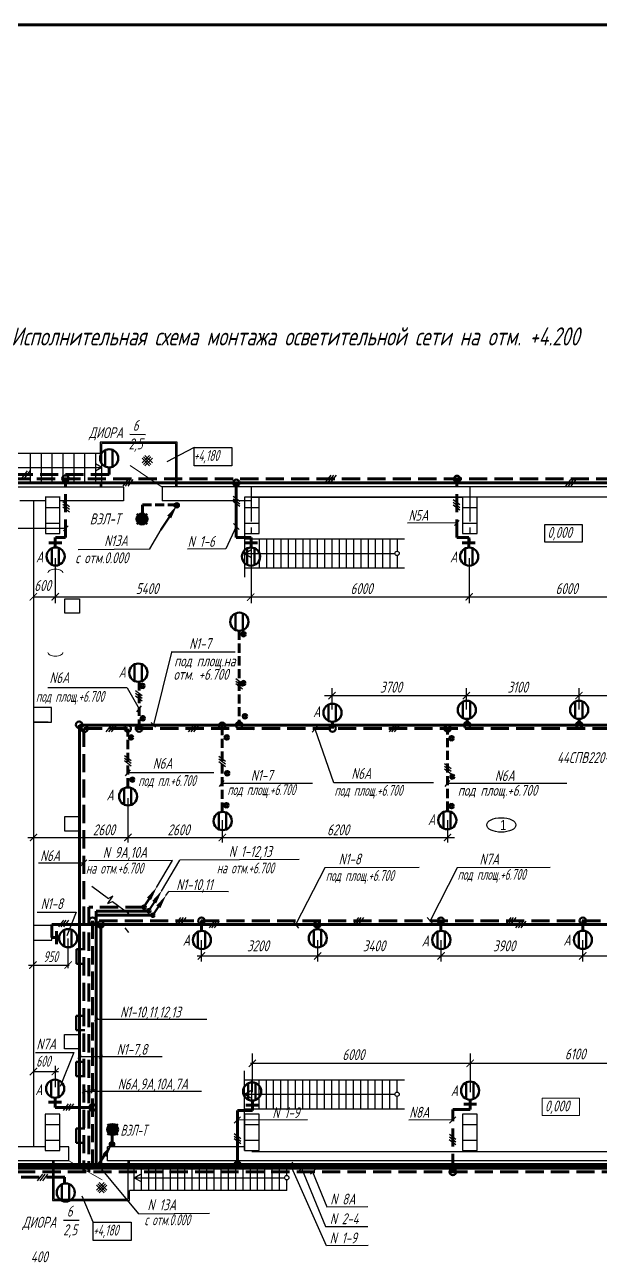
# Model space of a CAD drawing. Header units: inches. Extents: x -2146 to 222, y -883 to 3331.
# Drawn here: x -1332.8 to -1174.4, y 2318.8 to 2659.8 of the extents above; entities that cross this region are included whole.
import ezdxf
from ezdxf.enums import TextEntityAlignment as Align

# ---------------------------------------------------------------- set-up
doc = ezdxf.new("R2010")
doc.units = ezdxf.units.IN
doc.header["$MEASUREMENT"] = 0
for name, pattern in [('AUSGEZOGEN', [0]), ('CENTER2', [28.575, 19.05, -3.175, 3.175, -3.175]), ('DURCHG', [0]), ('gost5', [7, 5, -2, 0]), ('K5LT32768', [0]), ('K5LT_BASIC', [0])]:
    doc.linetypes.add(name, pattern=pattern)
for name, color, linetype in [('1', 7, 'AUSGEZOGEN'), ('osnovnoy shtamp', 7, 'Continuous'), ('АР', 7, 'Continuous'), ('блок', 7, 'Continuous'), ('НОВЫЙ', 7, 'Continuous'), ('орудован', 7, 'Continuous'), ('текст', 7, 'Continuous')]:
    doc.layers.add(name, color=color, linetype=linetype)
for name, color, linetype, lineweight in [('кабель', 1, 'Continuous', 60), ('КаБель силовой (Вновь)', 1, 'Continuous', 60), ('лампа', 6, 'Continuous', 50), ('основной', 7, 'Continuous', 30), ('размеры', 82, 'Continuous', 25), ('стена', 7, 'Continuous', 18), ('строит', 7, 'Continuous', 30), ('Строительный', 7, 'Continuous', 25), ('уровни', 5, 'Continuous', 25), ('Эл. аппараты (Вновь)', 93, 'Continuous', 50)]:
    doc.layers.add(name, color=color, linetype=linetype, lineweight=lineweight)
doc.styles.add('ROMANS', font='russ.shx', dxfattribs={"width": 0.8, "height": 2.8})
doc.styles.add('Simplex', font='simplex.shx', dxfattribs={"width": 0.7, "oblique": 15})
doc.linetypes.add('ограждение1', pattern='A,6.35,-2.54,[133,ltypeshp.shx,S=2.54,R=0,X=-2.54,Y=0],-2.54,25.4', length=36.83)

# ---------------------------------------------------------------- blocks, each defined once
blk = doc.blocks.new('A$C33DA0663')
at = {"color": 5}
for p, q in [((-4.54, 1.45), (-2.77, 3.22)), ((-4.54, 1.45), (-3.19, 1.81)), ((-2.77, 3.22), (-4.12, 2.85))]:
    blk.add_line(p, q, dxfattribs=at)
at = {"layer": 'АР', "color": 5}
for p, q in [((-7.85, 7.06), (-4.12, 2.85)), ((-3.19, 1.81), (0.55, -2.39))]:
    blk.add_line(p, q, dxfattribs=at)
blk = doc.blocks.new('A$C111428AF')
at = {"lineweight": 50}
blk.add_hatch(color=24, dxfattribs=at).paths.add_polyline_path([(3, 1.5, 1), (0, 1.5, 1)])
at = {"color": 24, "lineweight": 50}
for p, q in [((0.07, 2.93), (0.44, 2.56)), ((0.44, 0.44), (0.07, 0.07)), ((2.93, 2.93), (2.56, 2.56)), ((2.56, 0.44), (2.93, 0.07))]:
    blk.add_line(p, q, dxfattribs=at)
blk.add_circle((1.5, 1.5), 1.5, dxfattribs=at)

msp = doc.modelspace()

# ---------------------------------------------------------------- hatches: boundary and pattern name
h = msp.add_hatch(color=24)
edge = h.paths.add_edge_path()
edge.add_arc((-1291, 2527.33), 0.718, 0, 360)
h = msp.add_hatch(color=24)
edge = h.paths.add_edge_path()
edge.add_arc((-1308.82, 2351.3), 0.718, 0, 360)
at = {"layer": 'кабель'}
for color, points in [(24, [(-1291.32, 2527.45, -1), (-1290.54, 2527.45, -1)]), (24, [(-1290.54, 2527.45, -1), (-1291.32, 2527.45, -1)]), (6, [(-1300.37, 2416.68, 1), (-1299.59, 2416.68, 1)]), (6, [(-1299.59, 2416.68, 1), (-1300.37, 2416.68, 1)]), (6, [(-1299.08, 2415.64, 1), (-1298.3, 2415.64, 1)]), (6, [(-1298.3, 2415.64, 1), (-1299.08, 2415.64, 1)]), (6, [(-1297.91, 2414.41, 1), (-1297.13, 2414.41, 1)]), (6, [(-1297.13, 2414.41, 1), (-1297.91, 2414.41, 1)]), (24, [(-1309.14, 2351.43, -1), (-1308.36, 2351.43, -1)]), (24, [(-1308.36, 2351.43, -1), (-1309.14, 2351.43, -1)])]:
    msp.add_hatch(color=color, dxfattribs=at).paths.add_polyline_path(points)

# ---------------------------------------------------------------- linework, layer by layer
at = {"color": 0, "lineweight": 60}
msp.add_line((-1546.86, 2659.76), (-730.86, 2659.76), dxfattribs=at)
at = {"lineweight": 30}
for p, q in [((-1303.87, 2546.94), (-1299.55, 2546.91)), ((-1214.48, 2521.8), (-1213.21, 2523.19)), ((-1322.14, 2520.3), (-1320.87, 2521.69)), ((-1273.82, 2520.69), (-1275.37, 2522.39)), ((-1301.98, 2470.44), (-1300.68, 2472.1)), ((-1296.85, 2466.24), (-1297.99, 2467.52)), ((-1253.68, 2464.82), (-1252.09, 2466.65)), ((-1305.05, 2452.79), (-1303.75, 2454.45)), ((-1279.25, 2449.92), (-1277.96, 2451.58)), ((-1217.03, 2449.92), (-1215.74, 2451.58)), ((-1257.38, 2410.86), (-1259.01, 2412.99)), ((-1222.02, 2413.78), (-1220.42, 2411.97)), ((-1313.64, 2385.2), (-1312.7, 2386.19)), ((-1318.19, 2374.94), (-1317.26, 2375.94)), ((-1312.36, 2374.94), (-1311.43, 2375.94)), ((-1317.05, 2365.38), (-1316.12, 2366.38)), ((-1315.66, 2365.38), (-1314.72, 2366.38)), ((-1314.6, 2365.38), (-1313.66, 2366.38)), ((-1275.15, 2357.13), (-1273.43, 2358.9)), ((-1215.88, 2357.13), (-1214.15, 2358.9)), ((-1260.24, 2345.15), (-1258.99, 2346.43)), ((-1257.16, 2344.06), (-1255.91, 2345.34)), ((-1254.13, 2343.12), (-1252.88, 2344.41)), ((-1322.14, 2330.37), (-1317.83, 2330.4))]:
    msp.add_line(p, q, dxfattribs=at)
at = {"color": 6, "lineweight": 50}
for p, q in [((-1310.65, 2542.55), (-1310.66, 2538.05)), ((-1308.64, 2542.62), (-1308.64, 2537.99)), ((-1325.42, 2515.52), (-1325.42, 2511.02)), ((-1323.41, 2515.59), (-1323.41, 2510.95)), ((-1271.6, 2515.49), (-1271.6, 2510.98)), ((-1269.59, 2515.55), (-1269.59, 2510.92)), ((-1211.53, 2515.47), (-1211.53, 2510.97)), ((-1209.52, 2515.54), (-1209.52, 2510.9)), ((-1274.82, 2497.54), (-1274.82, 2493.04)), ((-1272.81, 2497.61), (-1272.81, 2492.97)), ((-1302.64, 2483.51), (-1302.64, 2479.01)), ((-1300.63, 2483.58), (-1300.63, 2478.94)), ((-1249.18, 2472.46), (-1249.18, 2467.96)), ((-1247.17, 2472.52), (-1247.17, 2467.89)), ((-1212.17, 2473.25), (-1212.18, 2468.75)), ((-1210.17, 2473.32), (-1210.17, 2468.68)), ((-1181.27, 2473.26), (-1181.27, 2468.76)), ((-1179.26, 2473.33), (-1179.26, 2468.69)), ((-1305.46, 2449.41), (-1305.46, 2444.91)), ((-1303.57, 2449.49), (-1303.57, 2444.86)), ((-1279.41, 2442.63), (-1279.41, 2438.12)), ((-1277.4, 2442.69), (-1277.4, 2438.06)), ((-1217.56, 2442.84), (-1217.57, 2438.33)), ((-1215.56, 2442.9), (-1215.56, 2438.27)), ((-1321.94, 2410.36), (-1321.95, 2405.86)), ((-1319.94, 2410.43), (-1319.94, 2405.79)), ((-1285.13, 2409.87), (-1285.13, 2405.36)), ((-1283.12, 2409.93), (-1283.12, 2405.3)), ((-1253.23, 2410.32), (-1253.23, 2405.82)), ((-1251.22, 2410.39), (-1251.22, 2405.75)), ((-1219.21, 2409.86), (-1219.21, 2405.36)), ((-1217.2, 2409.93), (-1217.2, 2405.29)), ((-1180.22, 2409.9), (-1180.22, 2405.4)), ((-1178.21, 2409.97), (-1178.21, 2405.33)), ((-1325.55, 2368.88), (-1325.55, 2364.38)), ((-1323.54, 2368.95), (-1323.54, 2364.31)), ((-1271.28, 2368.11), (-1271.29, 2363.61)), ((-1269.28, 2368.18), (-1269.28, 2363.54)), ((-1211.28, 2368.36), (-1211.29, 2363.85)), ((-1209.28, 2368.42), (-1209.28, 2363.79)), ((-1322.62, 2340.28), (-1322.62, 2335.78)), ((-1320.61, 2340.35), (-1320.61, 2335.71))]:
    msp.add_line(p, q, dxfattribs=at)
at = {"lineweight": 15, "ltscale": 100}
for p, q in [((-1298.45, 2541.12), (-1300.54, 2539.02)), ((-1298.45, 2538.26), (-1300.54, 2540.36)), ((-1298.07, 2540.74), (-1300.16, 2538.64)), ((-1298.07, 2538.64), (-1300.16, 2540.74)), ((-1297.68, 2539.02), (-1299.78, 2541.12)), ((-1297.68, 2540.36), (-1299.78, 2538.26))]:
    msp.add_line(p, q, dxfattribs=at)
at = {"color": 0}
for p, q in [((-1286.14, 2543.29), (-1293.68, 2539.36)), ((-1298.37, 2515.38), (-1295.31, 2520.7)), ((-1324.43, 2512.83), (-1324.43, 2500.39)), ((-1318.16, 2515.16), (-1298.32, 2515.36)), ((-1270.53, 2512.83), (-1270.53, 2500.39)), ((-1210.45, 2512.83), (-1210.45, 2500.39)), ((-1330.53, 2502.13), (-970.06, 2502.13)), ((-1304.64, 2477.07), (-1301.31, 2471.25)), ((-1248.19, 2471.09), (-1248.19, 2476.94)), ((-1211.19, 2471.09), (-1211.19, 2476.94)), ((-1180.19, 2471.09), (-1180.19, 2476.94)), ((-1250.31, 2475), (-966.15, 2475)), ((-1304.45, 2446.65), (-1304.45, 2434.49)), ((-1278.45, 2440.57), (-1278.45, 2434.49)), ((-1216.45, 2440.57), (-1216.45, 2434.49)), ((-1331.97, 2435.83), (-1214.48, 2435.83)), ((-1329.43, 2415.31), (-1318.71, 2415.31)), ((-1318.72, 2415.31), (-1321.23, 2408.75)), ((-1320.88, 2399.84), (-1320.88, 2408)), ((-1284.13, 2401.69), (-1284.13, 2407.54)), ((-1252.13, 2401.69), (-1252.13, 2407.54)), ((-1218.13, 2401.69), (-1218.13, 2407.54)), ((-1179.13, 2401.69), (-1179.13, 2407.54)), ((-1331.84, 2400.7), (-1320.61, 2400.7)), ((-1285.35, 2403.2), (-969.29, 2403.2)), ((-1329.91, 2376.61), (-1319.29, 2376.61)), ((-1319.29, 2376.61), (-1323.06, 2367.28)), ((-1270.69, 2373.63), (-970.06, 2373.63)), ((-1270.21, 2376.34), (-1270.21, 2365.68)), ((-1210.21, 2376.34), (-1210.21, 2365.68)), ((-1330.53, 2371.35), (-1323.58, 2371.35)), ((-1324.43, 2372.89), (-1324.43, 2367.07)), ((-1301.44, 2332.18), (-1312.65, 2345.68)), ((-1451.92, 2345.23), (-929.34, 2345.23)), ((-1313.98, 2329.82), (-1317.04, 2337.06)), ((-1301.44, 2332.18), (-1281.93, 2332.38))]:
    msp.add_line(p, q, dxfattribs=at)
at = {"linetype": 'gost5', "lineweight": 60}
for p, q in [((-1321.59, 2518.46), (-1321.58, 2534.61)), ((-1213.82, 2518.46), (-1213.83, 2534.61)), ((-1316.54, 2465.83), (-992.17, 2465.83)), ((-1300.13, 2416.63), (-1315.17, 2416.63)), ((-1315.17, 2416.63), (-1315.17, 2343.72)), ((-1314.17, 2412.89), (-1314.17, 2343.81)), ((-1214.96, 2343.7), (-1214.99, 2360.91))]:
    msp.add_line(p, q, dxfattribs=at)
at = {"lineweight": 60}
for p, q in [((-1274.6, 2518.5), (-1274.62, 2533.55)), ((-1322.66, 2517.01), (-1326.2, 2517.01)), ((-1324.45, 2515.79), (-1324.45, 2518.46)), ((-1321.58, 2518.46), (-1324.41, 2518.46)), ((-1274.6, 2518.46), (-1270.5, 2518.46)), ((-1272.3, 2517), (-1268.77, 2517)), ((-1270.52, 2515.79), (-1270.52, 2518.45)), ((-1213.82, 2518.46), (-1210.59, 2518.46)), ((-1212.37, 2517.01), (-1208.83, 2517.01)), ((-1210.59, 2515.79), (-1210.59, 2518.46)), ((-1210.98, 2466.82), (-1210.98, 2468.5)), ((-1180.17, 2466.84), (-1180.17, 2468.5)), ((-1248.09, 2465.86), (-1248.09, 2467.7)), ((-1297.45, 2414.41), (-1313.21, 2414.41)), ((-1325.36, 2411.9), (-1325.36, 2408.26)), ((-1311.91, 2411.89), (-1311.91, 2345.71)), ((-1284.16, 2412.88), (-1284.16, 2411.2)), ((-1284.16, 2411.25), (-1284.16, 2410.17)), ((-1252.24, 2411.89), (-1252.24, 2410.56)), ((-1218.25, 2412.86), (-1218.25, 2411.2)), ((-1218.25, 2411.25), (-1218.25, 2410.17)), ((-1179.17, 2412.87), (-1179.17, 2410.17)), ((-1323.35, 2408.26), (-1325.36, 2408.26)), ((-1324.07, 2406.45), (-1324.07, 2409.99)), ((-1326.27, 2362.9), (-1322.73, 2362.9)), ((-1324.49, 2364.12), (-1324.49, 2361.45)), ((-1270.14, 2363.32), (-1270.14, 2360.65)), ((-1210.15, 2363.58), (-1210.15, 2360.91)), ((-1324.48, 2361.45), (-1314.18, 2361.45)), ((-1274.27, 2345.71), (-1274.27, 2360.66)), ((-1274.25, 2360.65), (-1270.14, 2360.65)), ((-1271.93, 2362.11), (-1268.39, 2362.11)), ((-1214.99, 2360.9), (-1210.15, 2360.9)), ((-1211.93, 2362.36), (-1208.4, 2362.36))]:
    msp.add_line(p, q, dxfattribs=at)
at = {"color": 24, "linetype": 'gost5', "lineweight": 60, "ltscale": 0.5}
msp.add_line((-1300.45, 2527.46), (-1290.93, 2527.46), dxfattribs=at)
at = {"linetype": 'Continuous'}
for p, q in [((-1321.66, 2520.99), (-1349.2, 2520.97)), ((-1213.85, 2522.49), (-1227.4, 2522.47)), ((-1277.47, 2515.34), (-1288.01, 2515.32)), ((-1274.88, 2486.89), (-1292.48, 2486.87)), ((-1220.32, 2450.9), (-1247.76, 2450.93)), ((-1316.57, 2428.81), (-1329.01, 2428.79)), ((-1224.21, 2427.54), (-1250.19, 2427.52)), ((-1188.15, 2427.54), (-1213.78, 2427.52)), ((-1282.73, 2385.72), (-1313.17, 2385.7)), ((-1295.04, 2375.44), (-1317.75, 2375.42)), ((-1284.17, 2365.9), (-1316.59, 2365.87)), ((-1255, 2358.02), (-1274.28, 2357.99)), ((-1215.01, 2358.02), (-1227.11, 2357.99)), ((-1238.34, 2334.06), (-1249.66, 2334.01)), ((-1238.34, 2328.56), (-1250, 2328.59)), ((-1238.3, 2323.41), (-1249.72, 2323.37))]:
    msp.add_line(p, q, dxfattribs=at)
for p, q in [((-1274.59, 2521.54), (-1277.47, 2515.34)), ((-1292.45, 2486.87), (-1297.42, 2466.88)), ((-1304.65, 2477.09), (-1326.52, 2477.1)), ((-1247.76, 2450.92), (-1252.89, 2465.73)), ((-1280.73, 2453.62), (-1304.4, 2453.63)), ((-1253.63, 2450.75), (-1278.61, 2450.76)), ((-1183.59, 2450.75), (-1216.39, 2450.76)), ((-1292.14, 2429.52), (-1315.17, 2429.45)), ((-1296.52, 2422.05), (-1292.14, 2429.52)), ((-1295.14, 2421.1), (-1290.13, 2429.57)), ((-1257.24, 2429.76), (-1290.17, 2429.61)), ((-1250.19, 2427.52), (-1258.2, 2411.93)), ((-1213.78, 2427.52), (-1221.22, 2412.88)), ((-1293.96, 2419.87), (-1293.13, 2420.92)), ((-1276.72, 2420.89), (-1293.13, 2420.92)), ((-1249.71, 2323.35), (-1259.63, 2345.65)), ((-1249.97, 2328.58), (-1256.54, 2344.66)), ((-1249.59, 2333.98), (-1253.51, 2343.67))]:
    msp.add_line(p, q)
at = {"linetype": 'gost5', "lineweight": 60, "ltscale": 0.5}
for p, q in [((-1273.81, 2492.76), (-1273.81, 2466.82)), ((-1301.31, 2465.86), (-1301.31, 2478.71)), ((-1304.45, 2449.71), (-1304.45, 2465.77)), ((-1278.46, 2443), (-1278.46, 2466.6)), ((-1216.39, 2443.22), (-1216.39, 2465.83))]:
    msp.add_line(p, q, dxfattribs=at)
at = {"linetype": 'K5LT_BASIC', "lineweight": 60}
for p, q in [((-1317.78, 2466.83), (-1015.17, 2466.83)), ((-1313.17, 2415.51), (-1313.17, 2345.76)), ((-1325.36, 2411.9), (-1017.15, 2411.91))]:
    msp.add_line(p, q, dxfattribs=at)
at = {"linetype": 'DURCHG', "lineweight": 60}
msp.add_line((-1317.77, 2466.83), (-1317.77, 2345.72), dxfattribs=at)
at = {"color": 3, "lineweight": 5, "ltscale": 0.3}
msp.add_line((-1269.94, 2465.24), (-1269.94, 2465.24), dxfattribs=at)
at = {"color": 0, "lineweight": 30}
msp.add_line((-1317.44, 2427.92), (-1315.71, 2429.7), dxfattribs=at)
at = {"linetype": 'K5LT32768', "lineweight": 60}
msp.add_line((-1298.81, 2415.58), (-1313.17, 2415.58), dxfattribs=at)
at = {"color": 6}
msp.add_line((-1305.31, 2410.91), (-1304.27, 2409.66), dxfattribs=at)
at = {"ltscale": 100}
for p, q in [((-1311, 2340.78), (-1313.1, 2338.68)), ((-1311, 2337.92), (-1313.1, 2340.02)), ((-1310.62, 2340.4), (-1312.71, 2338.3)), ((-1310.62, 2338.3), (-1312.71, 2340.4)), ((-1310.24, 2338.68), (-1312.33, 2340.78)), ((-1310.24, 2340.02), (-1312.33, 2337.92))]:
    msp.add_line(p, q, dxfattribs=at)
at = {"color": 0, "lineweight": 50}
for centre in [(-1321.63, 2534.72), (-1274.58, 2533.54), (-1213.8, 2534.62), (-1317.87, 2466.92), (-1316.37, 2465.81), (-1304.48, 2465.86), (-1301.33, 2465.86), (-1278.46, 2466.6), (-1273.81, 2466.82), (-1248.11, 2465.87), (-1216.39, 2465.82), (-1210.98, 2466.82), (-1180.18, 2466.83), (-1314.17, 2412.88), (-1311.94, 2411.84), (-1284.17, 2412.88), (-1252.28, 2411.82), (-1218.23, 2412.9), (-1179.17, 2412.88), (-1314.18, 2361.45), (-1274.27, 2345.7), (-1214.96, 2343.7)]:
    msp.add_circle(centre, 0.891, dxfattribs=at)
at = {"color": 24}
for centre in [(-1291, 2527.33), (-1308.82, 2351.3)]:
    msp.add_circle(centre, 0.718, dxfattribs=at)
at = {"layer": 'osnovnoy shtamp', "color": 0}
msp.add_circle((-1230.3, 2365.1), 0.6, dxfattribs=at)
at = {"layer": 'АР', "color": 0}
msp.add_ellipse((-1201.61, 2439.29), major_axis=(-4, 0), ratio=0.5, dxfattribs=at)
at = {"layer": 'блок', "color": 0, "lineweight": 30}
for p, q in [((-1332.15, 2536.87), (-1333.54, 2535.06)), ((-1331.41, 2536.87), (-1332.8, 2535.06)), ((-1304.47, 2534.5), (-1305.86, 2532.68)), ((-1303.77, 2534.5), (-1305.16, 2532.68)), ((-1303.03, 2534.5), (-1304.42, 2532.68)), ((-1248.55, 2535.7), (-1249.94, 2533.88)), ((-1247.84, 2535.7), (-1249.23, 2533.88)), ((-1247.11, 2535.7), (-1248.5, 2533.88)), ((-1182.52, 2534.5), (-1183.91, 2532.68)), ((-1181.82, 2534.5), (-1183.21, 2532.68)), ((-1181.08, 2534.5), (-1182.47, 2532.68)), ((-1275.41, 2529.92), (-1273.6, 2528.53)), ((-1322.34, 2526.97), (-1320.52, 2525.58)), ((-1322.32, 2528.39), (-1320.5, 2527.01)), ((-1322.32, 2527.66), (-1320.5, 2526.27)), ((-1275.44, 2528.5), (-1273.62, 2527.11)), ((-1275.41, 2529.19), (-1273.6, 2527.8)), ((-1214.85, 2527.5), (-1213.03, 2526.11)), ((-1214.83, 2528.93), (-1213.01, 2527.54)), ((-1214.83, 2528.19), (-1213.01, 2526.8)), ((-1274.67, 2479.65), (-1272.86, 2478.26)), ((-1274.67, 2478.92), (-1272.86, 2477.53)), ((-1302.31, 2476.33), (-1300.49, 2474.94)), ((-1302.31, 2475.59), (-1300.49, 2474.2)), ((-1274.69, 2478.23), (-1272.88, 2476.84)), ((-1302.33, 2474.9), (-1300.52, 2473.51)), ((-1309.09, 2466.73), (-1310.48, 2464.92)), ((-1308.38, 2466.73), (-1309.77, 2464.92)), ((-1307.64, 2466.73), (-1309.03, 2464.92)), ((-1286.4, 2466.73), (-1287.79, 2464.92)), ((-1285.7, 2466.73), (-1287.09, 2464.92)), ((-1284.96, 2466.73), (-1286.35, 2464.92)), ((-1231.14, 2466.73), (-1232.53, 2464.92)), ((-1230.44, 2466.73), (-1231.83, 2464.92)), ((-1229.7, 2466.73), (-1231.09, 2464.92)), ((-1305.32, 2458.44), (-1303.51, 2457.05)), ((-1279.38, 2458.23), (-1277.56, 2456.84)), ((-1305.35, 2457.02), (-1303.53, 2455.63)), ((-1305.32, 2457.71), (-1303.51, 2456.32)), ((-1279.4, 2456.81), (-1277.59, 2455.42)), ((-1279.38, 2457.5), (-1277.56, 2456.11)), ((-1217.26, 2454.77), (-1215.44, 2453.38)), ((-1217.24, 2456.2), (-1215.42, 2454.81)), ((-1217.24, 2455.46), (-1215.42, 2454.07)), ((-1322.19, 2413.05), (-1323.58, 2411.24)), ((-1321.49, 2413.05), (-1322.88, 2411.24)), ((-1320.75, 2413.05), (-1322.14, 2411.24)), ((-1289.95, 2413.79), (-1291.34, 2411.98)), ((-1289.25, 2413.79), (-1290.64, 2411.98)), ((-1288.51, 2413.79), (-1289.9, 2411.98)), ((-1280.7, 2412.79), (-1282.09, 2410.98)), ((-1280, 2412.79), (-1281.39, 2410.98)), ((-1279.26, 2412.79), (-1280.65, 2410.98)), ((-1240.97, 2413.79), (-1242.35, 2411.98)), ((-1240.26, 2413.79), (-1241.65, 2411.98)), ((-1239.52, 2413.79), (-1240.91, 2411.98)), ((-1199.01, 2413.79), (-1200.4, 2411.98)), ((-1198.31, 2413.79), (-1199.69, 2411.98)), ((-1197.57, 2413.79), (-1198.96, 2411.98)), ((-1196.29, 2412.76), (-1197.68, 2410.95)), ((-1195.58, 2412.76), (-1196.97, 2410.95)), ((-1194.85, 2412.76), (-1196.24, 2410.95)), ((-1320.86, 2362.47), (-1322.25, 2360.65)), ((-1320.16, 2362.47), (-1321.55, 2360.65)), ((-1319.42, 2362.47), (-1320.81, 2360.65)), ((-1275.19, 2352.89), (-1273.37, 2351.5)), ((-1275.16, 2354.31), (-1273.35, 2352.92)), ((-1275.16, 2353.58), (-1273.35, 2352.19)), ((-1215.93, 2352.68), (-1214.11, 2351.29)), ((-1215.9, 2354.1), (-1214.09, 2352.71)), ((-1215.9, 2353.37), (-1214.09, 2351.98)), ((-1327.98, 2343.11), (-1329.37, 2341.29)), ((-1327.28, 2343.11), (-1328.67, 2341.29)), ((-1326.54, 2343.11), (-1327.93, 2341.29))]:
    msp.add_line(p, q, dxfattribs=at)
at = {"layer": 'кабель', "color": 0}
msp.add_line((-1309.59, 2535.87), (-1309.59, 2537.73), dxfattribs=at)
at = {"layer": 'кабель', "color": 0, "linetype": 'gost5'}
msp.add_line((-1316.58, 2465.83), (-1316.58, 2343.74), dxfattribs=at)
at = {"layer": 'кабель', "color": 0, "linetype": 'gost5', "lineweight": 60}
msp.add_line((-992.31, 2412.89), (-1314.17, 2412.89), dxfattribs=at)
at = {"layer": 'кабель'}
msp.add_line((-1321.85, 2342.29), (-1321.85, 2340.57), dxfattribs=at)
at = {"layer": 'кабель', "color": 24}
for centre in [(-1290.93, 2527.45), (-1290.93, 2527.45), (-1308.75, 2351.43), (-1308.75, 2351.43)]:
    msp.add_circle(centre, 0.39, dxfattribs=at)
at = {"layer": 'кабель', "color": 1}
for centre in [(-1272.54, 2491.85), (-1272.65, 2478.37), (-1300.42, 2477.6), (-1300.33, 2468.68), (-1272.21, 2469.24), (-1303.58, 2463.41), (-1277.2, 2463.41), (-1215.32, 2463.18), (-1303.22, 2451.77), (-1277.08, 2453.54), (-1215.09, 2452.6), (-1277.31, 2444.72), (-1215.32, 2444.48)]:
    msp.add_circle(centre, 0.5, dxfattribs=at)
at = {"layer": 'кабель', "color": 6}
for centre in [(-1299.98, 2416.68), (-1299.98, 2416.68), (-1298.69, 2415.64), (-1298.69, 2415.64), (-1297.52, 2414.41), (-1297.52, 2414.41)]:
    msp.add_circle(centre, 0.39, dxfattribs=at)
at = {"layer": 'КаБель силовой (Вновь)', "color": 24, "linetype": 'gost5', "ltscale": 0.5}
msp.add_line((-1308.73, 2354.43), (-1308.77, 2351.39), dxfattribs=at)
at = {"layer": 'лампа', "color": 24}
for p, q in [((-1292.83, 2524.48), (-1295.37, 2520.63)), ((-1310.68, 2348.56), (-1312.88, 2345.19))]:
    msp.add_line(p, q, dxfattribs=at)
at = {"layer": 'лампа', "color": 6}
for p, q in [((-1298.16, 2419.5), (-1300.17, 2416.6)), ((-1297.56, 2420.49), (-1300.1, 2416.63)), ((-1296.14, 2419.56), (-1298.68, 2415.71)), ((-1294.99, 2418.28), (-1297.53, 2414.42))]:
    msp.add_line(p, q, dxfattribs=at)
for centre in [(-1309.58, 2540.3), (-1324.34, 2513.27), (-1270.52, 2513.23), (-1210.45, 2513.22), (-1273.74, 2495.29), (-1301.56, 2481.26), (-1248.1, 2470.21), (-1211.1, 2471), (-1180.19, 2471.01), (-1304.38, 2447.16), (-1278.33, 2440.38), (-1216.49, 2440.59), (-1320.87, 2408.11), (-1252.15, 2408.07), (-1284.05, 2407.61), (-1218.13, 2407.61), (-1179.14, 2407.65), (-1324.47, 2366.63), (-1270.21, 2365.86), (-1210.21, 2366.1), (-1321.54, 2338.03)]:
    msp.add_circle(centre, 2.5, dxfattribs=at)
at = {"layer": 'лампа', "color": 24}
for points in [[(-1293.6, 2524.49), (-1290.9, 2527.39), (-1292.51, 2523.78)], [(-1311.42, 2348.58), (-1308.73, 2351.48), (-1310.33, 2347.86)]]:
    msp.add_solid(points, dxfattribs=at)
at = {"layer": 'лампа', "color": 6}
for points in [[(-1299.15, 2419.29), (-1296.46, 2422.19), (-1298.07, 2418.58)], [(-1297.73, 2418.37), (-1295.04, 2421.27), (-1296.65, 2417.65)], [(-1296.58, 2417.08), (-1293.89, 2419.98), (-1295.49, 2416.37)]]:
    msp.add_solid(points, dxfattribs=at)
at = {"layer": 'НОВЫЙ', "color": 0}
for points in [[(-1286.22, 2543.28), (-1275.79, 2543.28), (-1275.79, 2538.23), (-1286.22, 2538.23)], [(-1189.63, 2522.07), (-1179.33, 2522.07), (-1179.33, 2517.24), (-1189.63, 2517.24)], [(-1313.96, 2329.84), (-1303.54, 2329.84), (-1303.54, 2324.79), (-1313.96, 2324.79)]]:
    msp.add_lwpolyline(points, close=True, dxfattribs=at)
at = {"layer": 'НОВЫЙ', "color": 0, "lineweight": 20}
msp.add_lwpolyline([(-1190.33, 2364.06), (-1180.04, 2364.06), (-1180.04, 2359.23), (-1190.33, 2359.23)], close=True, dxfattribs=at)
at = {"layer": 'орудован', "color": 0, "linetype": 'ByBlock', "lineweight": 9}
for points in [[(-1326.46, 2508.72, -0.174705), (-1326.33, 2509.09, -0.104203), (-1325.84, 2509.48, -0.064948), (-1325.22, 2509.69, -0.051099), (-1324.4, 2509.78, -0.051099), (-1323.58, 2509.69, -0.064948), (-1322.96, 2509.48, -0.104203), (-1322.48, 2509.09, -0.174705), (-1322.34, 2508.72, -0.174705)], [(-1326.46, 2486.84, 0.174705), (-1326.33, 2486.46, 0.104203), (-1325.84, 2486.08, 0.064948), (-1325.22, 2485.86, 0.051099), (-1324.4, 2485.78, 0.051099), (-1323.58, 2485.86, 0.064948), (-1322.96, 2486.08, 0.104203), (-1322.48, 2486.46, 0.174705), (-1322.34, 2486.84, 0.174705)]]:
    msp.add_lwpolyline(points, format="xyb", dxfattribs=at)
at = {"layer": 'основной', "color": 0, "lineweight": 25}
msp.add_line((-1327.2, 2522.42), (-1323.2, 2522.42), dxfattribs=at)
at = {"layer": 'основной', "color": 0, "lineweight": 25, "ltscale": 100}
for p, q in [((-1230.3, 2365.7), (-1230.3, 2369.1)), ((-1230.3, 2361.1), (-1230.3, 2364.5))]:
    msp.add_line(p, q, dxfattribs=at)
at = {"layer": 'размеры', "color": 0}
for p, q in [((-1321.77, 2497.61), (-1321.77, 2501.61)), ((-1321.77, 2501.61), (-1317.77, 2501.61)), ((-1317.77, 2501.61), (-1317.77, 2497.61)), ((-1317.77, 2497.61), (-1321.77, 2497.61)), ((-1325.46, 2471.66), (-1330.46, 2471.66)), ((-1325.46, 2467.66), (-1325.46, 2471.66)), ((-1330.46, 2467.66), (-1325.46, 2467.66)), ((-1321.77, 2437.61), (-1321.77, 2441.61)), ((-1321.77, 2441.61), (-1317.77, 2441.61)), ((-1317.77, 2441.61), (-1317.77, 2437.61)), ((-1317.77, 2437.61), (-1321.77, 2437.61)), ((-1325.42, 2411.59), (-1330.42, 2411.59)), ((-1325.42, 2407.59), (-1325.42, 2411.59)), ((-1330.42, 2407.59), (-1325.42, 2407.59)), ((-1321.88, 2377.61), (-1321.88, 2381.61)), ((-1321.88, 2381.61), (-1317.88, 2381.61)), ((-1317.88, 2381.61), (-1317.88, 2377.61)), ((-1317.88, 2377.61), (-1321.88, 2377.61))]:
    msp.add_line(p, q, dxfattribs=at)
at = {"layer": 'размеры', "color": 0, "lineweight": 5}
msp.add_line((-1320.66, 2346.8), (-1311.48, 2341.5), dxfattribs=at)
at = {"layer": 'размеры', "color": 0, "const_width": 0.3}
for points in [[(-1331.47, 2501.14), (-1329.47, 2503.14)], [(-1329.47, 2503.14), (-1331.47, 2501.14)], [(-1325.43, 2501.15), (-1323.43, 2503.15)], [(-1323.43, 2503.15), (-1325.43, 2501.15)], [(-1271.63, 2501.05), (-1269.63, 2503.05)], [(-1269.63, 2503.05), (-1271.63, 2501.05)], [(-1211.45, 2501.15), (-1209.45, 2503.15)], [(-1209.45, 2503.15), (-1211.45, 2501.15)], [(-1249.24, 2473.93), (-1247.24, 2475.93)], [(-1247.24, 2475.93), (-1249.24, 2473.93)], [(-1212.24, 2473.93), (-1210.24, 2475.93)], [(-1210.24, 2475.93), (-1212.24, 2473.93)], [(-1181.24, 2473.93), (-1179.24, 2475.93)], [(-1179.24, 2475.93), (-1181.24, 2473.93)], [(-1331.42, 2434.85), (-1329.42, 2436.85)], [(-1329.42, 2436.85), (-1331.42, 2434.85)], [(-1305.42, 2434.85), (-1303.42, 2436.85)], [(-1303.42, 2436.85), (-1305.42, 2434.85)], [(-1279.42, 2434.85), (-1277.42, 2436.85)], [(-1277.42, 2436.85), (-1279.42, 2434.85)], [(-1217.42, 2434.85), (-1215.42, 2436.85)], [(-1215.42, 2436.85), (-1217.42, 2434.85)], [(-1285.18, 2402.21), (-1283.18, 2404.21)], [(-1283.18, 2404.21), (-1285.18, 2402.21)], [(-1253.18, 2402.21), (-1251.18, 2404.21)], [(-1251.18, 2404.21), (-1253.18, 2402.21)], [(-1219.18, 2402.21), (-1217.18, 2404.21)], [(-1217.18, 2404.21), (-1219.18, 2402.21)], [(-1180.18, 2402.21), (-1178.18, 2404.21)], [(-1178.18, 2404.21), (-1180.18, 2402.21)], [(-1331.59, 2399.7), (-1329.59, 2401.7)], [(-1329.59, 2401.7), (-1331.59, 2399.7)], [(-1321.89, 2399.7), (-1319.89, 2401.7)], [(-1319.89, 2401.7), (-1321.89, 2399.7)], [(-1271.18, 2372.63), (-1269.18, 2374.63)], [(-1269.18, 2374.63), (-1271.18, 2372.63)], [(-1211.18, 2372.63), (-1209.18, 2374.63)], [(-1209.18, 2374.63), (-1211.18, 2372.63)], [(-1331.47, 2370.35), (-1329.47, 2372.35)], [(-1329.47, 2372.35), (-1331.47, 2370.35)], [(-1325.43, 2370.36), (-1323.43, 2372.36)], [(-1323.43, 2372.36), (-1325.43, 2370.36)]]:
    msp.add_lwpolyline(points, dxfattribs=at)
at = {"layer": 'стена', "linetype": 'gost5', "lineweight": 60}
for p, q in [((-1093.48, 2534.62), (-1459.1, 2534.61)), ((-1309.63, 2535.87), (-1356.89, 2535.87)), ((-979.94, 2343.71), (-1446.26, 2343.71))]:
    msp.add_line(p, q, dxfattribs=at)
at = {"layer": 'стена', "lineweight": 60}
for p, q in [((-978.99, 2533.57), (-1458.1, 2533.56)), ((-1033.71, 2345.71), (-1458.1, 2345.71))]:
    msp.add_line(p, q, dxfattribs=at)
at = {"layer": 'стена', "linetype": 'DURCHG', "lineweight": 60}
msp.add_line((-965.29, 2344.71), (-1443.24, 2344.71), dxfattribs=at)
at = {"layer": 'стена', "color": 6, "linetype": 'gost5', "lineweight": 60}
msp.add_line((-1321.83, 2342.29), (-1335.61, 2342.29), dxfattribs=at)
at = {"layer": 'Строительный', "color": 0, "linetype": 'ограждение1', "ltscale": 3}
for p, q in [((-1290.85, 2544.77), (-1312.04, 2544.77)), ((-1312.04, 2544.77), (-1312.04, 2541.73)), ((-1290.85, 2532.4), (-1290.85, 2544.77)), ((-1325.21, 2346.8), (-1325.21, 2335.84)), ((-1325.21, 2335.84), (-1304.01, 2335.84)), ((-1304.01, 2335.84), (-1304.01, 2338.58))]:
    msp.add_line(p, q, dxfattribs=at)
at = {"layer": 'Строительный', "color": 0}
for p, q in [((-1291.25, 2544.37), (-1311.64, 2544.37)), ((-1311.64, 2532.4), (-1311.64, 2544.37)), ((-1291.25, 2532.4), (-1291.25, 2544.37)), ((-1355.35, 2541.73), (-1311.64, 2541.73)), ((-1331.35, 2541.73), (-1331.35, 2533.83)), ((-1328.35, 2541.73), (-1328.35, 2533.83)), ((-1325.35, 2541.73), (-1325.35, 2533.83)), ((-1322.35, 2541.73), (-1322.35, 2533.83)), ((-1319.35, 2541.73), (-1319.35, 2533.83)), ((-1316.35, 2541.73), (-1316.35, 2533.83)), ((-1313.35, 2541.73), (-1313.35, 2533.83)), ((-1354.75, 2537.79), (-1311.64, 2537.79)), ((-1311.64, 2537.79), (-1313.38, 2538.79)), ((-1311.64, 2537.79), (-1313.38, 2536.79)), ((-1355.35, 2533.83), (-1311.64, 2533.83)), ((-1312.04, 2533.83), (-1312.04, 2532.4)), ((-1305.6, 2532.4), (-1359, 2532.4)), ((-1140.72, 2532.42), (-1295.12, 2532.41)), ((-1327.2, 2528.6), (-1334.2, 2528.6)), ((-1327.13, 2526.77), (-1323.13, 2526.77)), ((-1323.06, 2529.6), (-1327.06, 2529.6)), ((-1305.6, 2528.6), (-1323.2, 2528.6)), ((-1323.13, 2519.6), (-1323.13, 2529.6)), ((-1270.3, 2528.6), (-1295, 2528.6)), ((-1268.3, 2529.6), (-1272.3, 2529.6)), ((-1272.3, 2529.6), (-1272.3, 2519.6)), ((-1272.3, 2526.77), (-1268.3, 2526.77)), ((-1262.92, 2529.6), (-1270.3, 2529.6)), ((-1270.3, 2529.6), (-1212.3, 2529.6)), ((-1148.3, 2529.6), (-1270.3, 2529.6)), ((-1268.3, 2519.6), (-1268.3, 2529.6)), ((-1208.3, 2529.6), (-1212.3, 2529.6)), ((-1212.3, 2529.6), (-1212.3, 2519.6)), ((-1212.3, 2526.77), (-1208.3, 2526.77)), ((-1208.3, 2519.6), (-1208.3, 2529.6)), ((-1327.13, 2522.42), (-1323.13, 2522.42)), ((-1327.13, 2519.6), (-1323.13, 2519.6)), ((-1272.3, 2522.42), (-1268.3, 2522.42)), ((-1272.3, 2519.6), (-1268.3, 2519.6)), ((-1212.3, 2522.42), (-1208.3, 2522.42)), ((-1212.3, 2519.6), (-1208.3, 2519.6)), ((-1272.3, 2514.1), (-1270.57, 2515.1)), ((-1272.3, 2514.1), (-1270.57, 2513.1)), ((-1326.4, 2471.68), (-1330.4, 2471.68)), ((-1330.4, 2471.68), (-1330.4, 2467.68)), ((-1330.4, 2467.68), (-1326.4, 2467.68)), ((-1326.4, 2411.6), (-1330.4, 2411.6)), ((-1330.4, 2411.6), (-1330.4, 2407.6)), ((-1330.4, 2407.6), (-1326.4, 2407.6)), ((-1272.3, 2365.1), (-1270.57, 2366.1)), ((-1272.3, 2365.1), (-1270.57, 2364.1)), ((-1324.81, 2346.8), (-1324.81, 2336.24)), ((-1304.41, 2346.8), (-1304.41, 2336.24)), ((-1304.01, 2345.36), (-1304.01, 2346.8)), ((-1260.71, 2345.66), (-1304.01, 2345.66)), ((-1302.71, 2338.58), (-1302.71, 2345.66)), ((-1302.71, 2342.12), (-1300.98, 2343.12)), ((-1300.71, 2338.58), (-1300.71, 2345.66)), ((-1298.71, 2338.58), (-1298.71, 2345.66)), ((-1296.71, 2338.58), (-1296.71, 2345.66)), ((-1294.71, 2338.58), (-1294.71, 2345.66)), ((-1292.71, 2338.58), (-1292.71, 2345.66)), ((-1290.71, 2338.58), (-1290.71, 2345.66)), ((-1288.71, 2338.58), (-1288.71, 2345.66)), ((-1286.71, 2338.58), (-1286.71, 2345.66)), ((-1284.71, 2338.58), (-1284.71, 2345.66)), ((-1282.71, 2338.58), (-1282.71, 2345.66)), ((-1280.71, 2338.58), (-1280.71, 2345.66)), ((-1278.71, 2338.58), (-1278.71, 2345.66)), ((-1276.71, 2338.58), (-1276.71, 2345.66)), ((-1274.71, 2338.58), (-1274.71, 2345.66)), ((-1272.71, 2338.58), (-1272.71, 2345.66)), ((-1270.71, 2338.58), (-1270.71, 2345.66)), ((-1268.71, 2338.58), (-1268.71, 2345.66)), ((-1266.71, 2338.58), (-1266.71, 2345.66)), ((-1264.71, 2338.58), (-1264.71, 2345.66)), ((-1262.71, 2338.58), (-1262.71, 2345.66)), ((-1260.71, 2342.72), (-1260.71, 2345.66)), ((-1302.71, 2342.12), (-1300.98, 2341.12)), ((-1260.71, 2338.58), (-1260.71, 2341.52)), ((-1324.81, 2336.24), (-1304.41, 2336.24)), ((-1260.71, 2338.58), (-1304.01, 2338.58))]:
    msp.add_line(p, q, dxfattribs=at)
at = {"layer": 'Строительный', "color": 0, "lineweight": 13}
msp.add_line((-1303.81, 2538.29), (-1295, 2532.4), dxfattribs=at)
at = {"layer": 'Строительный', "color": 0, "linetype": 'CENTER2', "ltscale": 0.5}
for p, q in [((-1305.6, 2532.4), (-1305.6, 2528.6)), ((-1295, 2532.4), (-1295, 2528.6)), ((-1270.5, 2532.4), (-1270.5, 2517.33)), ((-1210.3, 2532.4), (-1210.3, 2517.34))]:
    msp.add_line(p, q, dxfattribs=at)
at = {"layer": 'Строительный'}
msp.add_line((-1330.45, 2528.59), (-1330.45, 2350.59), dxfattribs=at)
at = {"layer": 'Строительный', "color": 5}
msp.add_line((-1327.2, 2526.77), (-1323.2, 2526.77), dxfattribs=at)
at = {"layer": 'Строительный', "color": 24}
msp.add_line((-1323.17, 2529.61), (-1327.17, 2529.61), dxfattribs=at)
at = {"layer": 'Строительный', "color": 0, "ltscale": 0.3}
for p, q in [((-1327.13, 2529.6), (-1327.13, 2519.57)), ((-1272.3, 2529.6), (-1272.3, 2507.6))]:
    msp.add_line(p, q, dxfattribs=at)
at = {"layer": 'Строительный', "color": 0, "ltscale": 100}
for p, q in [((-1272.3, 2518.1), (-1228.3, 2518.1)), ((-1272.3, 2518.1), (-1272.3, 2510.1)), ((-1270.5, 2518.09), (-1270.5, 2510.09)), ((-1268.3, 2518.1), (-1268.3, 2510.1)), ((-1266.3, 2518.1), (-1266.3, 2510.1)), ((-1264.3, 2518.1), (-1264.3, 2510.1)), ((-1262.3, 2518.1), (-1262.3, 2510.1)), ((-1260.3, 2518.1), (-1260.3, 2510.1)), ((-1258.3, 2518.1), (-1258.3, 2510.1)), ((-1256.3, 2518.1), (-1256.3, 2510.1)), ((-1254.3, 2518.1), (-1254.3, 2510.1)), ((-1252.3, 2518.1), (-1252.3, 2510.1)), ((-1250.3, 2518.1), (-1250.3, 2510.1)), ((-1248.3, 2518.1), (-1248.3, 2510.1)), ((-1246.3, 2518.1), (-1246.3, 2510.1)), ((-1244.3, 2518.1), (-1244.3, 2510.1)), ((-1242.3, 2518.1), (-1242.3, 2510.1)), ((-1240.3, 2518.1), (-1240.3, 2510.1)), ((-1238.3, 2518.1), (-1238.3, 2510.1)), ((-1236.3, 2518.1), (-1236.3, 2510.1)), ((-1234.3, 2518.1), (-1234.3, 2510.1)), ((-1232.3, 2518.1), (-1232.3, 2510.1)), ((-1230.3, 2518.1), (-1230.3, 2514.7)), ((-1272.3, 2514.1), (-1230.9, 2514.1)), ((-1230.3, 2513.5), (-1230.3, 2510.1)), ((-1272.3, 2510.1), (-1228.3, 2510.1)), ((-1272.3, 2349.6), (-1272.3, 2371.6)), ((-1272.3, 2369.1), (-1228.3, 2369.1)), ((-1272.3, 2361.1), (-1272.3, 2369.1)), ((-1270.3, 2361.1), (-1270.3, 2369.1)), ((-1268.3, 2361.1), (-1268.3, 2369.1)), ((-1266.3, 2361.1), (-1266.3, 2369.1)), ((-1264.3, 2361.1), (-1264.3, 2369.1)), ((-1262.3, 2361.1), (-1262.3, 2369.1)), ((-1260.3, 2361.1), (-1260.3, 2369.1)), ((-1258.3, 2361.1), (-1258.3, 2369.1)), ((-1256.3, 2361.1), (-1256.3, 2369.1)), ((-1254.3, 2361.1), (-1254.3, 2369.1)), ((-1252.3, 2361.1), (-1252.3, 2369.1)), ((-1250.3, 2361.1), (-1250.3, 2369.1)), ((-1248.3, 2361.1), (-1248.3, 2369.1)), ((-1246.3, 2361.1), (-1246.3, 2369.1)), ((-1244.3, 2361.1), (-1244.3, 2369.1)), ((-1242.3, 2361.1), (-1242.3, 2369.1)), ((-1240.3, 2361.1), (-1240.3, 2369.1)), ((-1238.3, 2361.1), (-1238.3, 2369.1)), ((-1236.3, 2361.1), (-1236.3, 2369.1)), ((-1234.3, 2361.1), (-1234.3, 2369.1)), ((-1232.3, 2361.1), (-1232.3, 2369.1)), ((-1272.3, 2365.1), (-1230.9, 2365.1)), ((-1323.2, 2359.6), (-1327.2, 2359.6)), ((-1327.2, 2359.6), (-1327.2, 2349.6)), ((-1323.2, 2349.6), (-1323.2, 2359.6)), ((-1272.3, 2361.1), (-1228.3, 2361.1)), ((-1268.3, 2359.6), (-1272.3, 2359.6)), ((-1272.3, 2359.6), (-1272.3, 2349.6)), ((-1268.3, 2349.6), (-1268.3, 2359.6)), ((-1208.3, 2359.6), (-1212.3, 2359.6)), ((-1212.3, 2359.6), (-1212.3, 2349.6)), ((-1208.3, 2349.6), (-1208.3, 2359.6)), ((-1327.2, 2356.77), (-1323.2, 2356.77)), ((-1272.3, 2356.77), (-1268.3, 2356.77)), ((-1212.3, 2356.77), (-1208.3, 2356.77)), ((-1327.2, 2350.6), (-1337.3, 2350.6)), ((-1327.2, 2352.42), (-1323.2, 2352.42)), ((-1327.2, 2349.6), (-1323.2, 2349.6)), ((-1320.66, 2350.6), (-1323.2, 2350.6)), ((-1320.66, 2346.8), (-1320.66, 2350.6)), ((-1272.3, 2350.6), (-1310.06, 2350.6)), ((-1310.06, 2346.8), (-1310.06, 2350.6)), ((-1272.3, 2352.42), (-1268.3, 2352.42)), ((-1272.3, 2349.6), (-1268.3, 2349.6)), ((-1150.3, 2349.2), (-1270.3, 2349.2)), ((-1212.3, 2352.42), (-1208.3, 2352.42)), ((-1212.3, 2349.6), (-1208.3, 2349.6)), ((-1320.66, 2346.8), (-1341.3, 2346.8)), ((-1140.6, 2346.8), (-1310.06, 2346.8)), ((-1302.71, 2342.12), (-1261.31, 2342.12))]:
    msp.add_line(p, q, dxfattribs=at)
at = {"layer": 'Строительный', "color": 0}
for centre in [(-1230.3, 2514.1), (-1260.71, 2342.12)]:
    msp.add_circle(centre, 0.6, dxfattribs=at)
at = {"layer": 'уровни', "color": 24, "linetype": 'gost5', "lineweight": 60, "ltscale": 0.5}
msp.add_line((-1300.43, 2527.46), (-1300.43, 2525.06), dxfattribs=at)
at = {"layer": 'Эл. аппараты (Вновь)'}
for p, q in [((-1318.62, 2401.04), (-1318.62, 2405.04)), ((-1318.62, 2405.04), (-1316.3, 2405.04)), ((-1318.62, 2401.04), (-1316.3, 2401.04)), ((-1318.63, 2382.72), (-1318.63, 2386.72)), ((-1318.63, 2386.72), (-1316.3, 2386.72)), ((-1318.63, 2382.72), (-1316.3, 2382.72)), ((-1318.63, 2370.05), (-1318.63, 2374.05)), ((-1318.63, 2374.05), (-1316.3, 2374.05)), ((-1318.63, 2370.05), (-1316.3, 2370.05)), ((-1318.63, 2351.71), (-1318.63, 2355.71)), ((-1318.63, 2355.71), (-1316.3, 2355.71)), ((-1318.63, 2351.71), (-1316.3, 2351.71))]:
    msp.add_line(p, q, dxfattribs=at)

# ---------------------------------------------------------------- block references
at = {"color": 5, "rotation": 180}
msp.add_blockref('A$C111428AF', (-1299.05, 2525.09), dxfattribs=at)
at = {"color": 5}
msp.add_blockref('A$C111428AF', (-1310.15, 2353.89), dxfattribs=at)
at = {"layer": '1', "color": 0, "rotation": 11.96584887003333}
msp.add_blockref('A$C33DA0663', (-1305.18, 2417.14), dxfattribs=at)

# ---------------------------------------------------------------- texts
at = {"lineweight": 20, "style": 'Simplex', "oblique": 15, "width": 0.7}
for s, p in [('6', (-1302.28, 2547.88)), ('ДИОРА', (-1310.47, 2545.88)), ('2,5', (-1302.28, 2542.79)), ('44СПВ220-05-04', (-1175.16, 2456.36)), ('6', (-1320.45, 2331.39)), ('ДИОРА', (-1328.76, 2328.34)), ('2,5', (-1320.33, 2326.26))]:
    msp.add_text(s, height=3, dxfattribs=at).set_placement(p, align=Align.CENTER)
at = {"lineweight": 20, "style": 'Simplex', "oblique": 15}
for s, width, p in [('N5А', 0.7, (-1227.17, 2523.11)), ('N 1-6', 0.7, (-1287.96, 2515.91)), ('N1-7', 0.7, (-1287.55, 2487.77)), ('отм. +6.700', 0.7, (-1291.84, 2479.29)), ('под площ.на', 0.7, (-1291.69, 2482.99)), ('N6А', 0.7, (-1326.03, 2478.38)), ('под площ.+6.700', 0.6, (-1329.75, 2473.22)), ('N6А', 0.7, (-1297.58, 2454.77)), ('N6А', 0.7, (-1242.9, 2451.98)), ('под пл.+6.700', 0.6, (-1301.56, 2450.02)), ('N1-7', 0.7, (-1270.58, 2451.48)), ('N6А', 0.7, (-1203.39, 2451.38)), ('под площ.+6.700', 0.6, (-1277.04, 2447.51)), ('под площ.+6.700', 0.6, (-1247.56, 2447.32)), ('под площ.+6.700', 0.7, (-1213.59, 2447.33)), ('N6А', 0.7, (-1328.58, 2429.32)), ('N 9А,10А', 0.7, (-1311.34, 2430.23)), ('N 1-12,13', 0.7, (-1276.64, 2430.49)), ('N1-8', 0.7, (-1246.41, 2428.41)), ('N7А', 0.7, (-1207.62, 2428.37)), ('на отм.+6.700', 0.6, (-1315.97, 2425.88)), ('на отм.+6.700', 0.6, (-1279.95, 2425.95)), ('N1-10,11', 0.7, (-1291.12, 2421.36)), ('под площ.+6.700', 0.6, (-1249.95, 2423.87)), ('под площ.+6.700', 0.6, (-1213.66, 2424.17)), ('N1-8', 0.7, (-1328.43, 2416.11)), ('N1-10,11,12,13', 0.7, (-1306.58, 2386.25)), ('N7А', 0.7, (-1329.63, 2377.42)), ('N1-7,8', 0.7, (-1307.5, 2375.98)), ('N6А,9А,10А,7А', 0.7, (-1307.22, 2366.43)), ('N 1-9', 0.7, (-1264.64, 2358.54)), ('N8А', 0.7, (-1226.95, 2358.64)), ('N 8А', 0.7, (-1248.69, 2334.72)), ('N 2-4', 0.7, (-1248.82, 2329.31)), ('N 1-9', 0.7, (-1248.86, 2324.02))]:
    msp.add_text(s, height=3, dxfattribs=dict(at, width=width)).set_placement(p)
at = {"layer": 'АР', "color": 0, "style": 'ROMANS', "width": 0.8}
msp.add_text('1', height=2.8, dxfattribs=at).set_placement((-1201.9, 2437.87))
at = {"layer": 'орудован', "color": 0, "linetype": 'Continuous', "lineweight": 20, "style": 'Simplex', "oblique": 15}
for s, width, p in [('+4,180', 0.6, (-1286.28, 2539.6)), ('0,000', 0.7, (-1188.89, 2518.39)), ('0,000', 0.7, (-1189.6, 2360.38)), ('+4,180', 0.6, (-1314.02, 2326.16))]:
    msp.add_text(s, height=3, dxfattribs=dict(at, width=width)).set_placement(p)
at = {"layer": 'размеры', "color": 0, "lineweight": 20, "style": 'Simplex', "oblique": 15}
for s, width, p in [('600', 0.7, (-1330.2, 2503.77)), ('5400', 0.7, (-1302.23, 2502.92)), ('6000', 0.7, (-1243.13, 2502.92)), ('6000', 0.7, (-1186.66, 2502.92)), ('3700', 0.7, (-1235.02, 2475.76)), ('3100', 0.7, (-1199.91, 2475.76)), ('2600', 0.7, (-1314.07, 2436.45)), ('2600', 0.7, (-1293.51, 2436.45)), ('6200', 0.7, (-1249.58, 2436.45)), ('3200', 0.7, (-1271.62, 2404.49)), ('3400', 0.7, (-1239.74, 2404.49)), ('3900', 0.7, (-1203.9, 2404.49)), ('950', 0.6, (-1327.72, 2401.51)), ('6000', 0.7, (-1245.37, 2374.52)), ('6100', 0.7, (-1184.09, 2374.7)), ('600', 0.6, (-1329.68, 2372.71)), ('400', 0.7, (-1331.17, 2318.82))]:
    msp.add_text(s, height=3, dxfattribs=dict(at, width=width)).set_placement(p)
at = {"layer": 'строит', "lineweight": 35, "style": 'Simplex', "oblique": 15, "width": 0.7}
msp.add_text('Исполнительная схема монтажа осветительной сети на отм. +4.200 ', height=5, dxfattribs=at).set_placement((-1336.53, 2571.39))
at = {"layer": 'текст', "color": 3, "lineweight": 40, "style": 'Simplex', "oblique": 15, "width": 0.7}
for p in [(-1328.73, 2511.66), (-1214.74, 2511.64), (-1306, 2479.91), (-1252.45, 2469), (-1309.33, 2446.05), (-1220.82, 2439.29), (-1288.33, 2406.06), (-1222.53, 2405.86), (-1183.5, 2406.08), (-1328.96, 2364.86), (-1214.52, 2364.61)]:
    msp.add_text('А', height=3, dxfattribs=at).set_placement(p, align=Align.CENTER)
at = {"layer": 'уровни', "color": 24, "lineweight": 20, "style": 'Simplex', "oblique": 15}
for width, p in [(0.7, (-1314.93, 2522.12)), (0.6, (-1306.47, 2353.69))]:
    msp.add_text('ВЭЛ-Т', height=3, dxfattribs=dict(at, width=width)).set_placement(p)
at = {"layer": 'уровни', "color": 0, "lineweight": 20, "style": 'Simplex', "oblique": 15}
for s, width, p in [('N13А', 0.7, (-1310.94, 2516.12)), ('с отм.0.000', 0.7, (-1318.91, 2511.4)), ('N 13А', 0.7, (-1299.05, 2333.14)), ('с отм.0.000', 0.6, (-1299.85, 2329.01))]:
    msp.add_text(s, height=3, dxfattribs=dict(at, width=width)).set_placement(p)

doc.saveas('drawing.dxf')
